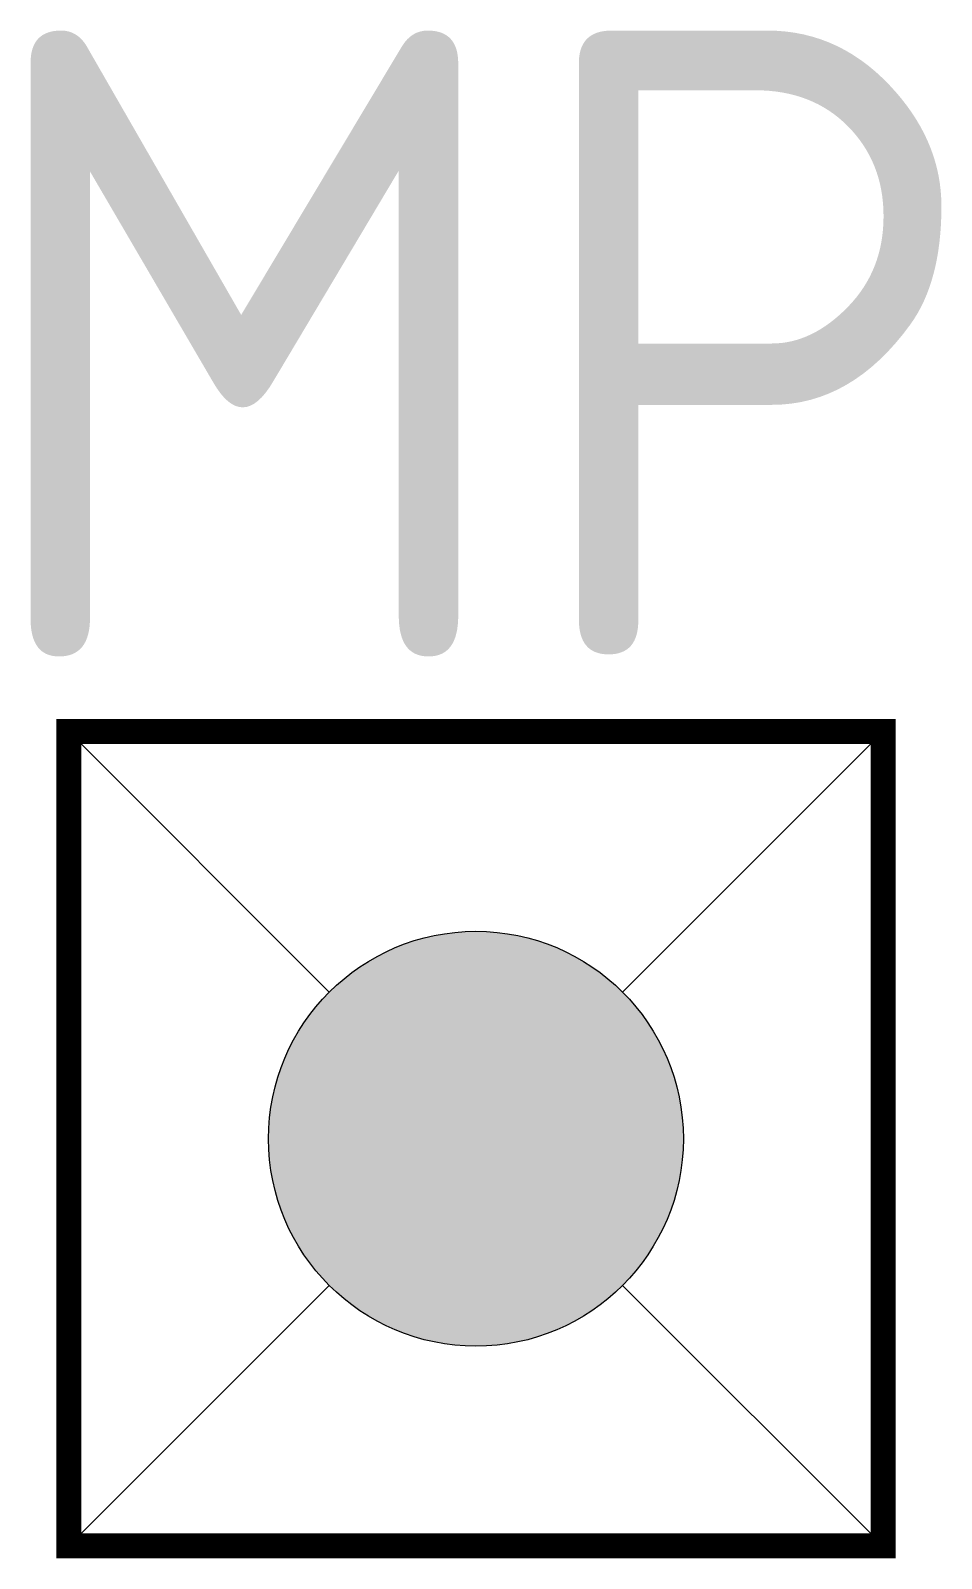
# Model space of a CAD drawing. Header units: metres. Extents: x -162 to 83385, y -62392 to -1971.
# Drawn here: x 61183.8 to 61365.8, y -15488.9 to -15183.7 of the extents above; entities that cross this region are included whole.
import ezdxf
from ezdxf.enums import TextEntityAlignment as Align

# ---------------------------------------------------------------- set-up
doc = ezdxf.new("R2010")
doc.units = ezdxf.units.M
doc.header["$LTSCALE"] = 0.5
for name, color, linetype, lineweight in [('ELIN_Attribut_01_Produkt_ID', 7, 'Continuous', 0), ('ELIN_Attribut_02_Stromkreis', 7, 'Continuous', 0), ('ELIN_Attribut_03_Verteilerbereich', 7, 'Continuous', 0), ('ELIN_Attribut_04_Montagehoehe', 7, 'Continuous', 0), ('ELIN_Attribut_05_Montageart', 7, 'Continuous', 0), ('ELIN_Attribut_06_Tuernummer', 7, 'Continuous', 0), ('ELIN_Attribut_07_Bemerkung', 7, 'Continuous', 0), ('ELIN_Attribut_08_Adresse', 7, 'Continuous', 0), ('ELIN_Attribut_10_AKZ1', 7, 'Continuous', 0), ('ELIN_Attribut_11_AKZ2', 7, 'Continuous', 0), ('ELIN_Attribut_12_Sonstiges1', 7, 'Continuous', 0), ('ELIN_Attribut_13_Sonstiges2', 7, 'Continuous', 0), ('ELIN_Attribut_14_Bauteil', 7, 'Continuous', 0), ('ELIN_Attribut_15_Ebene', 7, 'Continuous', 0), ('ELIN_Attribut_16_Raumnummer', 7, 'Continuous', 0), ('ELIN_Attribut_17_Raumname', 7, 'Continuous', 0), ('ELIN_Attribut_18_Montageabschnitt', 7, 'Continuous', 0), ('ELIN_Attribut_Basispunkt', 2, 'Continuous', 0), ('ELIN_Attribute_GEMOS', 11, 'Continuous', 0), ('ELIN_SIB_Messpunkt', 3, 'Continuous', 0)]:
    doc.layers.add(name, color=color, linetype=linetype, lineweight=lineweight)
doc.layers.get('0').off()
doc.styles.add('ELIN_Attribute', font='isocp.shx', dxfattribs={"width": 0.8})

# ---------------------------------------------------------------- blocks, each defined once
blk = doc.blocks.new('ELIN_SIB_MP_MESSPUNKT')
h = blk.add_hatch(color=0)
edge = h.paths.add_edge_path()
edge.add_arc((0, 0), 41.43, 0, 360)
at = {"color": 0}
for p, q in [((-81.32, 81.32), (-29.3, 29.3)), ((81.32, 81.32), (29.3, 29.3)), ((-29.3, -29.3), (-81.32, -81.32)), ((29.3, -29.3), (81.32, -81.32))]:
    blk.add_line(p, q, dxfattribs=at)
at = {"color": 0, "const_width": 5}
blk.add_lwpolyline([(-81.32, 81.32), (81.32, 81.32), (81.32, -81.32), (-81.32, -81.32)], close=True, dxfattribs=at)
at = {"color": 0}
blk.add_circle((0, 0), 41.43, dxfattribs=at)
blk.add_circle((0, 0), 41.43, dxfattribs=at)
at = {"style": 'ELIN_Attribute'}
blk.add_text('MP', height=125, dxfattribs=at).set_placement((0, 96.32), align=Align.CENTER)
at = {"layer": 'ELIN_Attribut_01_Produkt_ID', "style": 'ELIN_Attribute', "width": 0.8, "flags": 9}
blk.add_attdef('01_PRODUKT_ID', text='', height=150, dxfattribs=at).set_placement((0, -101.32, 0), align=Align.TOP_CENTER)
at = {"layer": 'ELIN_Attribut_02_Stromkreis', "style": 'ELIN_Attribute', "width": 0.8, "flags": 9}
blk.add_attdef('02_STROMKREIS', (-247.54, -510.5, 0), '', height=150, dxfattribs=at)
at = {"layer": 'ELIN_Attribut_03_Verteilerbereich', "style": 'ELIN_Attribute', "width": 0.8, "flags": 9}
blk.add_attdef('03_VERTEILERBEREICH', (-247.54, -710.5, 0), '', height=125, dxfattribs=at)
at = {"layer": 'ELIN_Attribut_04_Montagehoehe', "style": 'ELIN_Attribute', "width": 0.8, "flags": 9}
blk.add_attdef('04_MONTAGEHOEHE', (-247.54, -910.5, 0), '', height=125, dxfattribs=at)
at = {"layer": 'ELIN_Attribut_05_Montageart', "style": 'ELIN_Attribute', "width": 0.8, "flags": 9}
blk.add_attdef('05_MONTAGEART', (-247.54, -1110.5, 0), '', height=125, dxfattribs=at)
at = {"layer": 'ELIN_Attribut_06_Tuernummer', "style": 'ELIN_Attribute', "width": 0.8, "flags": 9}
blk.add_attdef('06_TUERNUMMER', (-247.54, -1310.5, 0), '', height=125, dxfattribs=at)
at = {"layer": 'ELIN_Attribut_07_Bemerkung', "style": 'ELIN_Attribute', "width": 0.8, "flags": 8}
blk.add_attdef('07_BEMERKUNG', (151.32, -51.31), '', height=125, dxfattribs=at)
at = {"layer": 'ELIN_Attribut_08_Adresse', "style": 'ELIN_Attribute', "width": 0.8, "flags": 8}
blk.add_attdef('08_ADRESSE', text='', height=125, dxfattribs=at).set_placement((-151.32, -51.31, 0), align=Align.RIGHT)
at = {"layer": 'ELIN_Attribut_10_AKZ1', "style": 'ELIN_Attribute', "width": 0.8, "flags": 9}
blk.add_attdef('10_AKZ1', (-247.54, -1710.5, 0), '', height=125, dxfattribs=at)
at = {"layer": 'ELIN_Attribut_11_AKZ2', "style": 'ELIN_Attribute', "width": 0.8, "flags": 9}
blk.add_attdef('11_AKZ2', (-247.54, -1910.5, 0), '', height=125, dxfattribs=at)
at = {"layer": 'ELIN_Attribut_12_Sonstiges1', "style": 'ELIN_Attribute', "width": 0.8, "flags": 9}
blk.add_attdef('12_SONSTIGES1', (-247.54, -2110.5, 0), '', height=125, dxfattribs=at)
at = {"layer": 'ELIN_Attribut_13_Sonstiges2', "style": 'ELIN_Attribute', "width": 0.8, "flags": 9}
blk.add_attdef('13_SONSTIGES2', (-247.54, -2310.5, 0), '', height=125, dxfattribs=at)
at = {"layer": 'ELIN_Attribut_14_Bauteil', "style": 'ELIN_Attribute', "width": 0.8, "flags": 9}
blk.add_attdef('14_BAUTEIL', (-247.54, -2510.5, 0), '', height=125, dxfattribs=at)
at = {"layer": 'ELIN_Attribut_15_Ebene', "style": 'ELIN_Attribute', "width": 0.8, "flags": 9}
blk.add_attdef('15_EBENE', (-247.54, -2710.5, 0), '', height=125, dxfattribs=at)
at = {"layer": 'ELIN_Attribut_16_Raumnummer', "style": 'ELIN_Attribute', "width": 0.8, "flags": 9}
blk.add_attdef('16_RAUMNUMMER', (-247.54, -2910.5, 0), '', height=125, dxfattribs=at)
at = {"layer": 'ELIN_Attribut_17_Raumname', "style": 'ELIN_Attribute', "width": 0.8, "flags": 9}
blk.add_attdef('17_RAUMNAME', (-247.54, -3110.5, 0), '', height=125, dxfattribs=at)
at = {"layer": 'ELIN_Attribut_18_Montageabschnitt', "style": 'ELIN_Attribute', "width": 0.8, "flags": 9}
blk.add_attdef('18_MONTAGEABSCHNITT', (-247.54, -3310.5, 0), '', height=125, dxfattribs=at)
at = {"layer": 'ELIN_Attribut_Basispunkt', "style": 'ELIN_Attribute', "width": 0.8, "flags": 8}
blk.add_attdef('Basispunkt', text='', height=50, dxfattribs=at).set_placement((0, 0), align=Align.MIDDLE)
at = {"layer": 'ELIN_Attribute_GEMOS', "style": 'ELIN_Attribute', "width": 0.6}
for tag, p in [('G01_PRO02ID', (1620.46, 183.63)), ('G02_BEZEICHNUNG', (1620.46, -14.62, 0)), ('G03_DESCRIPTION', (1620.46, -204.4, 0)), ('G04_GEMOS-SYMBOL', (1623.81, -404.4, 0)), ('G05_GEMOS-TYP', (1623.81, -604.4, 0)), ('G06_ORTSKENNUNG', (1620.46, -804.4, 0)), ('G08_FREI1', (1620.46, -1004.4, 0)), ('G08_FREI2', (1620.46, -1204.4, 0))]:
    blk.add_attdef(tag, p, '', height=125, dxfattribs=at)

msp = doc.modelspace()

# ---------------------------------------------------------------- block references
at = {"layer": 'ELIN_SIB_Messpunkt', "lineweight": 0}
ref = msp.add_blockref('ELIN_SIB_MP_MESSPUNKT', (61272.8, -15405.04, 0), dxfattribs=at)
ref.add_attrib('Basispunkt', 'x', dxfattribs={"layer": 'ELIN_Attribut_Basispunkt', "height": 50, "style": 'ELIN_Attribute', "width": 0.8}).set_placement((61272.8, -15405.04, 0), align=Align.MIDDLE)

doc.saveas('drawing.dxf')
